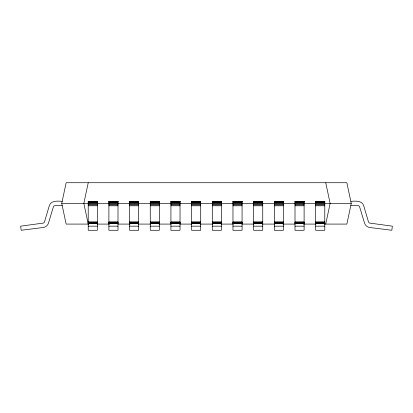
<?xml version="1.0" encoding="UTF-8"?>
<svg xmlns="http://www.w3.org/2000/svg" width="413" height="413" viewBox="0 0 413 413"><rect width="100%" height="100%" fill="white"/><g stroke="black" fill="none" stroke-linecap="round" stroke-linejoin="round"><path stroke-width="0.62" d="M88.547 224.083L66.142 224.083L61.743 203.408L66.142 182.727L346.858 182.727L351.256 203.408L346.858 224.083L324.453 224.083M88.237 182.727L83.844 203.408L88.237 224.083M325.738 224.083L330.132 203.408L325.738 182.727M62.265 201.338C57.928 201.064 50.845 200.233 49.276 205.782L44.506 221.92L43.726 223.015L20.65 226.169L21.166 230.273L43.298 227.491C45.693 227.191 47.794 225.405 48.471 223.092L53.525 206.361L54.893 205.498L62.265 205.473M350.818 201.338C355.139 201.048 362.17 200.269 363.724 205.782L368.494 221.92L369.274 223.015L392.35 226.169L391.834 230.273L369.702 227.491C367.307 227.191 365.206 225.405 364.529 223.092L359.475 206.361L358.107 205.498L350.818 205.473M88.217 201.42L97.313 201.42M108.893 201.42L117.994 201.42M129.574 201.42L138.67 201.42M150.255 201.42L159.351 201.42M170.93 201.42L180.032 201.42M191.611 201.42L200.708 201.42M212.292 201.42L221.389 201.42M232.968 201.42L242.07 201.42M253.649 201.42L262.745 201.42M274.33 201.42L283.426 201.42M295.006 201.42L304.107 201.42M315.687 201.42L324.783 201.42M88.217 201.652L97.313 201.652M108.893 201.652L117.994 201.652M129.574 201.652L138.67 201.652M150.255 201.652L159.351 201.652M170.93 201.652L180.032 201.652M191.611 201.652L200.708 201.652M212.292 201.652L221.389 201.652M232.968 201.652L242.07 201.652M253.649 201.652L262.745 201.652M274.33 201.652L283.426 201.652M295.006 201.652L304.107 201.652M315.687 201.652L324.783 201.652M88.217 202.045L97.313 202.045M108.893 202.045L117.994 202.045M129.574 202.045L138.67 202.045M150.255 202.045L159.351 202.045M170.93 202.045L180.032 202.045M191.611 202.045L200.708 202.045M212.292 202.045L221.389 202.045M232.968 202.045L242.07 202.045M253.649 202.045L262.745 202.045M274.33 202.045L283.426 202.045M295.006 202.045L304.107 202.045M315.687 202.045L324.783 202.045M88.217 202.571L97.313 202.571M108.893 202.571L117.994 202.571M129.574 202.571L138.67 202.571M150.255 202.571L159.351 202.571M170.93 202.571L180.032 202.571M191.611 202.571L200.708 202.571M212.292 202.571L221.389 202.571M232.968 202.571L242.07 202.571M253.649 202.571L262.745 202.571M274.33 202.571L283.426 202.571M295.006 202.571L304.107 202.571M315.687 202.571L324.783 202.571M88.217 203.227L97.313 203.227M108.893 203.227L117.994 203.227M129.574 203.227L138.67 203.227M150.255 203.227L159.351 203.227M170.93 203.227L180.032 203.227M191.611 203.227L200.708 203.227M212.292 203.227L221.389 203.227M232.968 203.227L242.07 203.227M253.649 203.227L262.745 203.227M274.33 203.227L283.426 203.227M295.006 203.227L304.107 203.227M315.687 203.227L324.783 203.227M61.743 203.408L88.217 203.408M97.313 203.408L108.893 203.408M117.994 203.408L129.574 203.408M138.67 203.408L150.255 203.408M159.351 203.408L170.93 203.408M180.032 203.408L191.611 203.408M200.708 203.408L212.292 203.408M221.389 203.408L232.968 203.408M242.07 203.408L253.649 203.408M262.745 203.408L274.33 203.408M283.426 203.408L295.006 203.408M304.107 203.408L315.687 203.408M324.783 203.408L351.256 203.408M88.217 203.996L97.313 203.996M108.893 203.996L117.994 203.996M129.574 203.996L138.67 203.996M150.255 203.996L159.351 203.996M170.93 203.996L180.032 203.996M191.611 203.996L200.708 203.996M212.292 203.996L221.389 203.996M232.968 203.996L242.07 203.996M253.649 203.996L262.745 203.996M274.33 203.996L283.426 203.996M295.006 203.996L304.107 203.996M315.687 203.996L324.783 203.996M88.217 204.858L97.313 204.858M108.893 204.858L117.994 204.858M129.574 204.858L138.67 204.858M150.255 204.858L159.351 204.858M170.93 204.858L180.032 204.858M191.611 204.858L200.708 204.858M212.292 204.858L221.389 204.858M232.968 204.858L242.07 204.858M253.649 204.858L262.745 204.858M274.33 204.858L283.426 204.858M295.006 204.858L304.107 204.858M315.687 204.858L324.783 204.858M88.217 205.782L97.313 205.782M108.893 205.782L117.994 205.782M129.574 205.782L138.67 205.782M150.255 205.782L159.351 205.782M170.93 205.782L180.032 205.782M191.611 205.782L200.708 205.782M212.292 205.782L221.389 205.782M232.968 205.782L242.07 205.782M253.649 205.782L262.745 205.782M274.33 205.782L283.426 205.782M295.006 205.782L304.107 205.782M315.687 205.782L324.783 205.782M88.217 221.92L97.313 221.92M108.893 221.92L117.994 221.92M129.574 221.92L138.67 221.92M150.255 221.92L159.351 221.92M170.93 221.92L180.032 221.92M191.611 221.92L200.708 221.92M212.292 221.92L221.389 221.92M232.968 221.92L242.07 221.92M253.649 221.92L262.745 221.92M274.33 221.92L283.426 221.92M295.006 221.92L304.107 221.92M315.687 221.92L324.783 221.92M88.217 222.235L97.313 222.235M108.893 222.235L117.994 222.235M129.574 222.235L138.67 222.235M150.255 222.235L159.351 222.235M170.93 222.235L180.032 222.235M191.611 222.235L200.708 222.235M212.292 222.235L221.389 222.235M232.968 222.235L242.07 222.235M253.649 222.235L262.745 222.235M274.33 222.235L283.426 222.235M295.006 222.235L304.107 222.235M315.687 222.235L324.783 222.235M88.217 222.53L97.313 222.53M108.893 222.53L117.994 222.53M129.574 222.53L138.67 222.53M150.255 222.53L159.351 222.53M170.93 222.53L180.032 222.53M191.611 222.53L200.708 222.53M212.292 222.53L221.389 222.53M232.968 222.53L242.07 222.53M253.649 222.53L262.745 222.53M274.33 222.53L283.426 222.53M295.006 222.53L304.107 222.53M315.687 222.53L324.783 222.53M88.217 222.793L97.313 222.793M108.893 222.793L117.994 222.793M129.574 222.793L138.67 222.793M150.255 222.793L159.351 222.793M170.93 222.793L180.032 222.793M191.611 222.793L200.708 222.793M212.292 222.793L221.389 222.793M232.968 222.793L242.07 222.793M253.649 222.793L262.745 222.793M274.33 222.793L283.426 222.793M295.006 222.793L304.107 222.793M315.687 222.793L324.783 222.793M88.217 223.015L97.313 223.015M108.893 223.015L117.994 223.015M129.574 223.015L138.67 223.015M150.255 223.015L159.351 223.015M170.93 223.015L180.032 223.015M191.611 223.015L200.708 223.015M212.292 223.015L221.389 223.015M232.968 223.015L242.07 223.015M253.649 223.015L262.745 223.015M274.33 223.015L283.426 223.015M295.006 223.015L304.107 223.015M315.687 223.015L324.783 223.015M88.217 223.19L97.313 223.19M108.893 223.19L117.994 223.19M129.574 223.19L138.67 223.19M150.255 223.19L159.351 223.19M170.93 223.19L180.032 223.19M191.611 223.19L200.708 223.19M212.292 223.19L221.389 223.19M232.968 223.19L242.07 223.19M253.649 223.19L262.745 223.19M274.33 223.19L283.426 223.19M295.006 223.19L304.107 223.19M315.687 223.19L324.783 223.19M88.217 223.387L97.313 223.314M108.893 223.387L117.994 223.314M129.574 223.387L138.67 223.314M150.255 223.314L159.351 223.387M170.93 223.314L180.032 223.387M191.611 223.314L200.708 223.387M212.292 223.314L221.389 223.387M232.968 223.314L242.07 223.387M253.649 223.387L262.745 223.314M274.33 223.387L283.426 223.314M295.006 223.387L304.107 223.314M315.687 223.314L324.783 223.387M97.251 224.083L109.476 224.083M117.844 224.083L130.074 224.083M138.443 224.083L150.673 224.083M159.036 224.083L171.266 224.083M179.634 224.083L191.864 224.083M200.228 224.083L212.772 224.083M221.136 224.083L233.366 224.083M241.734 224.083L253.964 224.083M262.332 224.083L274.557 224.083M282.926 224.083L295.156 224.083M303.524 224.083L315.749 224.083M88.217 226.169L97.313 226.169M108.893 226.169L117.994 226.169M129.574 226.169L138.67 226.169M150.255 226.169L159.351 226.169M170.93 226.169L180.032 226.169M191.611 226.169L200.708 226.169M212.292 226.169L221.389 226.169M232.968 226.169L242.07 226.169M253.649 226.169L262.745 226.169M274.33 226.169L283.426 226.169M295.006 226.169L304.107 226.169M315.687 226.169L324.783 226.169M97.313 201.338L88.217 201.338L88.217 230.273L97.313 230.273L97.313 201.338M117.994 201.338L108.893 201.338L108.893 230.273L117.994 230.273L117.994 201.338M138.67 201.338L129.574 201.338L129.574 230.273L138.67 230.273L138.67 201.338M159.351 201.338L150.255 201.338L150.255 230.273L159.351 230.273L159.351 201.338M180.032 201.338L170.93 201.338L170.93 230.273L180.032 230.273L180.032 201.338M200.708 201.338L191.611 201.338L191.611 230.273L200.708 230.273L200.708 201.338M221.389 201.338L212.292 201.338L212.292 230.273L221.389 230.273L221.389 201.338M242.07 201.338L232.968 201.338L232.968 230.273L242.07 230.273L242.07 201.338M262.745 201.338L253.649 201.338L253.649 230.273L262.745 230.273L262.745 201.338M283.426 201.338L274.33 201.338L274.33 230.273L283.426 230.273L283.426 201.338M304.107 201.338L295.006 201.338L295.006 230.273L304.107 230.273L304.107 201.338M324.783 201.338L315.687 201.338L315.687 230.273L324.783 230.273L324.783 201.338"/></g></svg>
